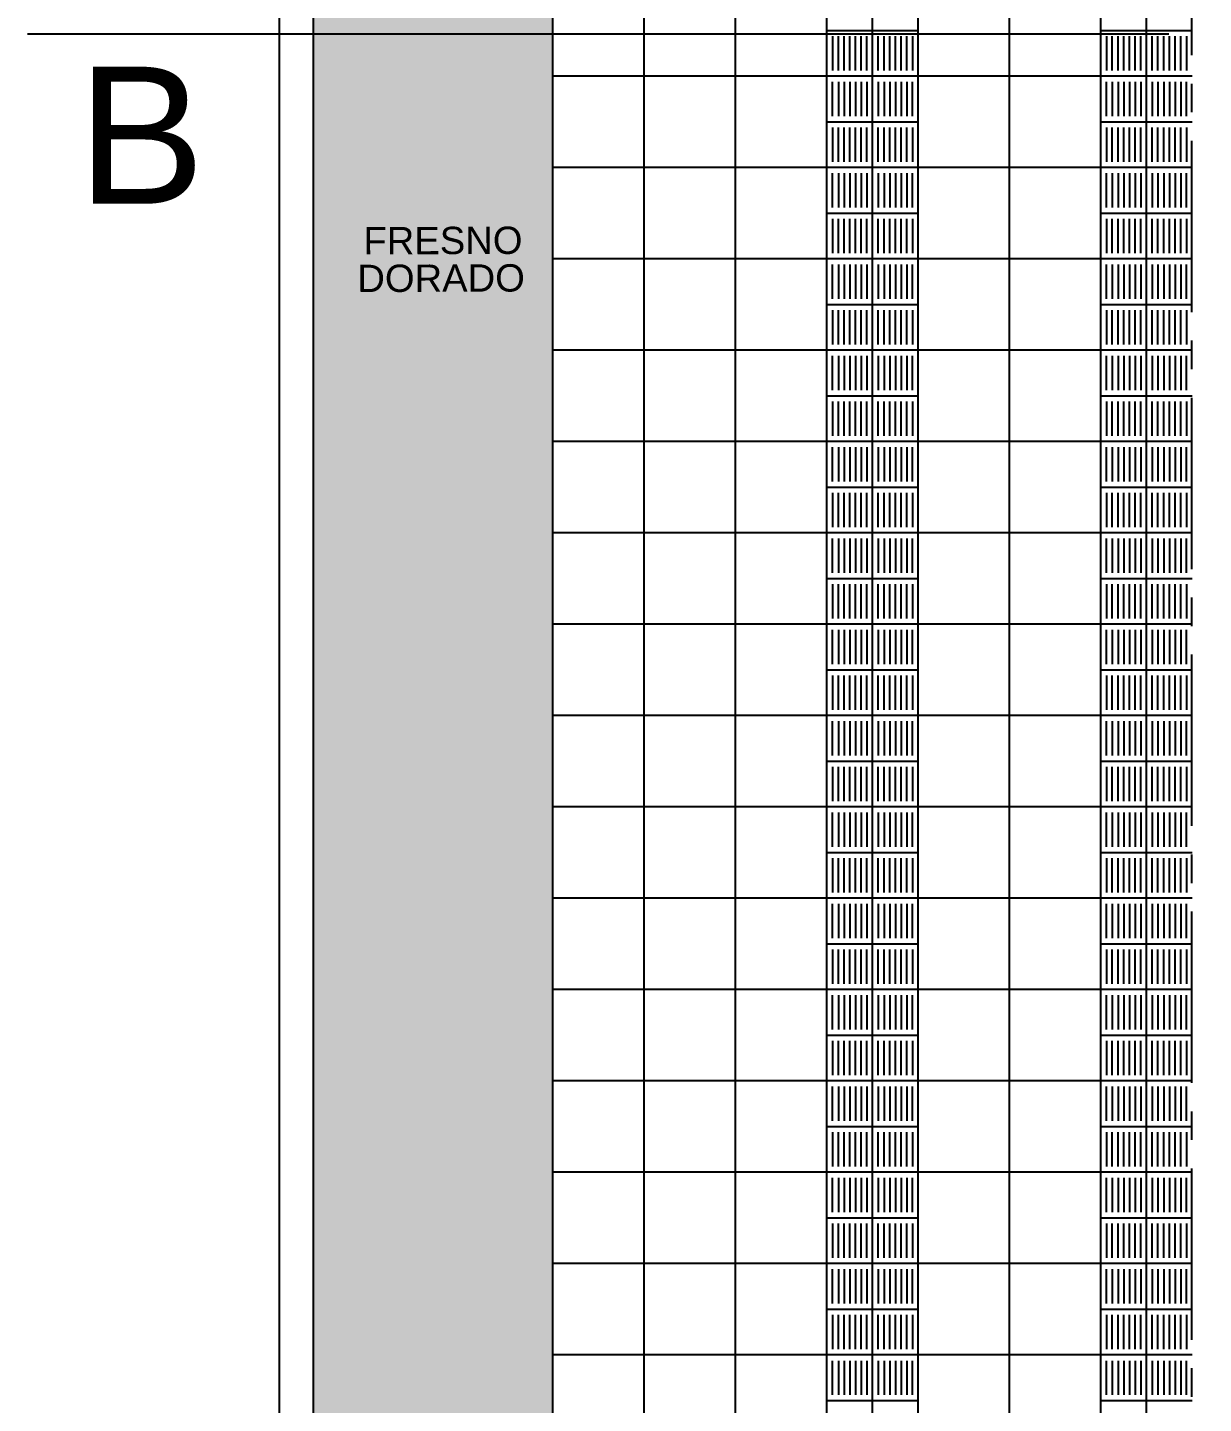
# Model space of a CAD drawing. Header units: inches. Extents: x -309 to 190, y -1585 to -1350.
# Drawn here: x -273.83 to -268.68, y -1410.54 to -1404.52 of the extents above; entities that cross this region are included whole.
import ezdxf
from ezdxf.enums import TextEntityAlignment as Align

# ---------------------------------------------------------------- set-up
doc = ezdxf.new("R2010")
doc.units = ezdxf.units.IN
doc.header["$MEASUREMENT"] = 0
doc.linetypes.add('CENTER2', pattern=[1.125, 0.75, -0.125, 0.125, -0.125])
doc.linetypes.add('HIDDEN', pattern=[0.375, 0.25, -0.125])
for name, color, linetype in [('10-TEXTO', 9, 'CONTINUOUS'), ('CIEGOS', 9, 'CONTINUOUS'), ('DET', 9, 'CONTINUOUS'), ('lm', 9, 'HIDDEN'), ('NO VIDENTES', 9, 'CONTINUOUS'), ('TEXT-MUROS', 9, 'CONTINUOUS'), ('V2', 9, 'CONTINUOUS')]:
    doc.layers.add(name, color=color, linetype=linetype)
doc.styles.add('ARIAL', font='arial.ttf', dxfattribs={"height": 0.225})
doc.styles.add('ROMANS', font='arial.ttf')

msp = doc.modelspace()

# ---------------------------------------------------------------- hatches: boundary and pattern name
at = {"layer": 'DET'}
h = msp.add_hatch(dxfattribs=at)
h.set_pattern_fill('AR-CONC', color=256, scale=0.04, style=0)
h.set_pattern_definition([(50, (136.40562, -1150.64455), (0.28690407, -0.02510085), [0.03, -0.33]), (355, (136.40562, -1150.64455), (-0.05550053, 0.30087685), [0.024, -0.264]), (100.451444, (136.42953, -1150.64665), (0.23140354, 0.275776), [0.02549608, -0.28045684]), (46.1842, (136.40562, -1150.56455), (0.42689653, -0.0662077), [0.045, -0.495]), (96.63564, (136.4412, -1150.57007), (0.37386478, 0.38964744), [0.03824414, -0.4206855]), (351.18416, (136.4056, -1150.56455), (0.37386478, 0.38964744), [0.036, -0.396]), (21, (136.44562, -1150.58455), (0.23876282, -0.16104756), [0.03, -0.33]), (326, (136.44562, -1150.58455), (0.09732613, 0.29006002), [0.024, -0.264]), (71.451445, (136.46552, -1150.59797), (0.33608895, 0.12901246), [0.02549608, -0.28045684]), (37.5, (136.40562, -1150.64455), (0.004863942, 0.133157542), [0, -0.2608, 0, -0.268, 0, -0.265]), (7.5, (136.40562, -1150.64455), (0.105227815, 0.157764685), [0, -0.1528, 0, -0.2548, 0, -0.101]), (327.5, (136.31642, -1150.64455), (0.213528974, -0.009021949), [0, -0.1, 0, -0.312, 0, -0.414]), (317.5, (136.27642, -1150.64455), (0.23327447, 0.04004199), [0, -0.13, 0, -0.2072, 0, -0.294])])
h.paths.add_polyline_path([(-272.5818, -1398.3282), (-272.5819, -1412.7282), (-271.5319, -1412.7282), (-271.5319, -1398.3282)])

# ---------------------------------------------------------------- linework, layer by layer
at = {"layer": 'CIEGOS'}
for points in [[(-270.3319, -1415.8317), (-270.3318, -1378.8654)], [(-269.9319, -1415.6658), (-269.9318, -1379.0311)], [(-269.1319, -1415.334), (-269.1318, -1379.3625)]]:
    msp.add_lwpolyline(points, dxfattribs=at)
at = {"layer": 'DET'}
msp.add_line((-271.1319, -1416.1634), (-271.1318, -1378.5341), dxfattribs=at)
for points in [[(-271.5319, -1416.3293), (-271.5318, -1378.3684)], [(-270.7319, -1415.9975), (-270.7318, -1378.6997)], [(-270.1319, -1415.7487), (-270.1318, -1378.9483)], [(-269.5319, -1415.4999), (-269.5318, -1379.1968)], [(-268.9319, -1415.2511), (-268.9318, -1379.4453)], [(-270.3319, -1404.5282), (-269.9319, -1404.5282)], [(-269.1319, -1404.5282), (-268.7319, -1404.5282)], [(-268.7318, -1404.7282), (-271.5319, -1404.7282)], [(-270.3319, -1404.9282), (-269.9319, -1404.9282)], [(-269.1319, -1404.9282), (-268.7319, -1404.9282)], [(-268.7318, -1405.1282), (-271.5319, -1405.1282)], [(-270.3319, -1405.3282), (-269.9319, -1405.3282)], [(-269.1319, -1405.3282), (-268.7319, -1405.3282)], [(-268.7318, -1405.5282), (-271.5319, -1405.5282)], [(-270.3318, -1405.7282), (-269.9318, -1405.7282)], [(-269.1319, -1405.7282), (-268.7319, -1405.7282)], [(-268.7318, -1405.9282), (-271.5319, -1405.9282)], [(-270.3319, -1406.1282), (-269.9319, -1406.1282)], [(-269.1319, -1406.1282), (-268.7319, -1406.1282)], [(-268.7318, -1406.3282), (-271.5319, -1406.3282)], [(-270.3319, -1406.5282), (-269.9319, -1406.5282)], [(-269.1319, -1406.5282), (-268.7319, -1406.5282)], [(-268.7318, -1406.7282), (-271.5319, -1406.7282)], [(-270.3319, -1406.9282), (-269.9319, -1406.9282)], [(-269.1319, -1406.9282), (-268.7319, -1406.9282)], [(-268.7318, -1407.1282), (-271.5319, -1407.1282)], [(-270.3318, -1407.3282), (-269.9318, -1407.3282)], [(-269.1319, -1407.3282), (-268.7319, -1407.3282)], [(-268.7318, -1407.5282), (-271.5319, -1407.5282)], [(-270.3318, -1407.7282), (-269.9318, -1407.7282)], [(-269.1319, -1407.7282), (-268.7319, -1407.7282)], [(-268.7318, -1407.9282), (-271.5319, -1407.9282)], [(-270.3319, -1408.1282), (-269.9319, -1408.1282)], [(-269.1319, -1408.1282), (-268.7319, -1408.1282)], [(-268.7318, -1408.3282), (-271.5319, -1408.3282)], [(-270.3318, -1408.5282), (-269.9318, -1408.5282)], [(-269.1319, -1408.5282), (-268.7319, -1408.5282)], [(-268.7318, -1408.7282), (-271.5319, -1408.7282)], [(-270.3319, -1408.9282), (-269.9319, -1408.9282)], [(-269.1319, -1408.9282), (-268.7319, -1408.9282)], [(-268.7318, -1409.1282), (-271.5319, -1409.1282)], [(-270.3319, -1409.3282), (-269.9319, -1409.3282)], [(-269.1318, -1409.3282), (-268.7318, -1409.3282)], [(-268.7318, -1409.5282), (-271.5319, -1409.5282)], [(-270.3319, -1409.7282), (-269.9319, -1409.7282)], [(-269.1319, -1409.7282), (-268.7319, -1409.7282)], [(-268.7318, -1409.9282), (-271.5319, -1409.9282)], [(-270.3318, -1410.1282), (-269.9318, -1410.1282)], [(-269.1319, -1410.1282), (-268.7319, -1410.1282)], [(-268.7318, -1410.3282), (-271.5319, -1410.3282)], [(-270.3318, -1410.5282), (-269.9318, -1410.5282)], [(-269.1319, -1410.5282), (-268.7319, -1410.5282)]]:
    msp.add_lwpolyline(points, dxfattribs=at)
at = {"layer": 'lm', "linetype": 'CENTER2'}
msp.add_lwpolyline([(-268.7332, -1417.0117), (-268.7332, -1377.1114)], dxfattribs=at)
msp.add_lwpolyline([(-268.7332, -1417.0117), (-268.7332, -1377.1114)], dxfattribs=at)
at = {"layer": 'NO VIDENTES'}
for p, q in [((-270.3069, -1404.5532), (-270.3069, -1404.7032)), ((-270.2819, -1404.7032), (-270.2819, -1404.5532)), ((-270.2569, -1404.7032), (-270.2569, -1404.5532)), ((-270.2319, -1404.7032), (-270.2319, -1404.5532)), ((-270.2069, -1404.7032), (-270.2069, -1404.5532)), ((-270.1819, -1404.7032), (-270.1819, -1404.5532)), ((-270.1569, -1404.7032), (-270.1569, -1404.5532)), ((-270.1069, -1404.7032), (-270.1069, -1404.5532)), ((-270.0819, -1404.7032), (-270.0819, -1404.5532)), ((-270.0569, -1404.7032), (-270.0569, -1404.5532)), ((-270.0319, -1404.7032), (-270.0319, -1404.5532)), ((-270.0069, -1404.7032), (-270.0069, -1404.5532)), ((-269.9819, -1404.7032), (-269.9819, -1404.5532)), ((-269.9569, -1404.5532), (-269.9569, -1404.7032)), ((-269.1069, -1404.5532), (-269.1069, -1404.7032)), ((-269.0819, -1404.7032), (-269.0819, -1404.5532)), ((-269.0569, -1404.7032), (-269.0569, -1404.5532)), ((-269.0319, -1404.7032), (-269.0319, -1404.5532)), ((-269.0069, -1404.7032), (-269.0069, -1404.5532)), ((-268.9819, -1404.7032), (-268.9819, -1404.5532)), ((-268.9569, -1404.7032), (-268.9569, -1404.5532)), ((-268.9069, -1404.7032), (-268.9069, -1404.5532)), ((-268.8819, -1404.7032), (-268.8819, -1404.5532)), ((-268.8569, -1404.7032), (-268.8569, -1404.5532)), ((-268.8319, -1404.7032), (-268.8319, -1404.5532)), ((-268.8069, -1404.7032), (-268.8069, -1404.5532)), ((-268.7819, -1404.7032), (-268.7819, -1404.5532)), ((-268.7569, -1404.5532), (-268.7569, -1404.7032)), ((-270.3069, -1404.9032), (-270.3069, -1404.7532)), ((-270.2819, -1404.7532), (-270.2819, -1404.9032)), ((-270.2569, -1404.7532), (-270.2569, -1404.9032)), ((-270.2319, -1404.7532), (-270.2319, -1404.9032)), ((-270.2069, -1404.7532), (-270.2069, -1404.9032)), ((-270.1819, -1404.7532), (-270.1819, -1404.9032)), ((-270.1569, -1404.7532), (-270.1569, -1404.9032)), ((-270.1069, -1404.7532), (-270.1069, -1404.9032)), ((-270.0819, -1404.7532), (-270.0819, -1404.9032)), ((-270.0569, -1404.7532), (-270.0569, -1404.9032)), ((-270.0319, -1404.7532), (-270.0319, -1404.9032)), ((-270.0069, -1404.7532), (-270.0069, -1404.9032)), ((-269.9819, -1404.7532), (-269.9819, -1404.9032)), ((-269.9569, -1404.9032), (-269.9569, -1404.7532)), ((-269.1069, -1404.9032), (-269.1069, -1404.7532)), ((-269.0819, -1404.7532), (-269.0819, -1404.9032)), ((-269.0569, -1404.7532), (-269.0569, -1404.9032)), ((-269.0319, -1404.7532), (-269.0319, -1404.9032)), ((-269.0069, -1404.7532), (-269.0069, -1404.9032)), ((-268.9819, -1404.7532), (-268.9819, -1404.9032)), ((-268.9569, -1404.7532), (-268.9569, -1404.9032)), ((-268.9069, -1404.7532), (-268.9069, -1404.9032)), ((-268.8819, -1404.7532), (-268.8819, -1404.9032)), ((-268.8569, -1404.7532), (-268.8569, -1404.9032)), ((-268.8319, -1404.7532), (-268.8319, -1404.9032)), ((-268.8069, -1404.7532), (-268.8069, -1404.9032)), ((-268.7819, -1404.7532), (-268.7819, -1404.9032)), ((-268.7569, -1404.9032), (-268.7569, -1404.7532)), ((-270.3069, -1404.9532), (-270.3069, -1405.1032)), ((-270.2819, -1405.1032), (-270.2819, -1404.9532)), ((-270.2569, -1405.1032), (-270.2569, -1404.9532)), ((-270.2319, -1405.1032), (-270.2319, -1404.9532)), ((-270.2069, -1405.1032), (-270.2069, -1404.9532)), ((-270.1819, -1405.1032), (-270.1819, -1404.9532)), ((-270.1569, -1405.1032), (-270.1569, -1404.9532)), ((-270.1069, -1405.1032), (-270.1069, -1404.9532)), ((-270.0819, -1405.1032), (-270.0819, -1404.9532)), ((-270.0569, -1405.1032), (-270.0569, -1404.9532)), ((-270.0319, -1405.1032), (-270.0319, -1404.9532)), ((-270.0069, -1405.1032), (-270.0069, -1404.9532)), ((-269.9819, -1405.1032), (-269.9819, -1404.9532)), ((-269.9569, -1404.9532), (-269.9569, -1405.1032)), ((-269.1069, -1404.9532), (-269.1069, -1405.1032)), ((-269.0819, -1405.1032), (-269.0819, -1404.9532)), ((-269.0569, -1405.1032), (-269.0569, -1404.9532)), ((-269.0319, -1405.1032), (-269.0319, -1404.9532)), ((-269.0069, -1405.1032), (-269.0069, -1404.9532)), ((-268.9819, -1405.1032), (-268.9819, -1404.9532)), ((-268.9569, -1405.1032), (-268.9569, -1404.9532)), ((-268.9069, -1405.1032), (-268.9069, -1404.9532)), ((-268.8819, -1405.1032), (-268.8819, -1404.9532)), ((-268.8569, -1405.1032), (-268.8569, -1404.9532)), ((-268.8319, -1405.1032), (-268.8319, -1404.9532)), ((-268.8069, -1405.1032), (-268.8069, -1404.9532)), ((-268.7819, -1405.1032), (-268.7819, -1404.9532)), ((-268.7569, -1404.9532), (-268.7569, -1405.1032)), ((-270.3069, -1405.3032), (-270.3069, -1405.1532)), ((-270.2819, -1405.1532), (-270.2819, -1405.3032)), ((-270.2569, -1405.1532), (-270.2569, -1405.3032)), ((-270.2319, -1405.1532), (-270.2319, -1405.3032)), ((-270.2069, -1405.1532), (-270.2069, -1405.3032)), ((-270.1819, -1405.1532), (-270.1819, -1405.3032)), ((-270.1569, -1405.1532), (-270.1569, -1405.3032)), ((-270.1069, -1405.1532), (-270.1069, -1405.3032)), ((-270.0819, -1405.1532), (-270.0819, -1405.3032)), ((-270.0569, -1405.1532), (-270.0569, -1405.3032)), ((-270.0319, -1405.1532), (-270.0319, -1405.3032)), ((-270.0069, -1405.1532), (-270.0069, -1405.3032)), ((-269.9819, -1405.1532), (-269.9819, -1405.3032)), ((-269.9569, -1405.3032), (-269.9569, -1405.1532)), ((-269.1069, -1405.3032), (-269.1069, -1405.1532)), ((-269.0819, -1405.1532), (-269.0819, -1405.3032)), ((-269.0569, -1405.1532), (-269.0569, -1405.3032)), ((-269.0319, -1405.1532), (-269.0319, -1405.3032)), ((-269.0069, -1405.1532), (-269.0069, -1405.3032)), ((-268.9819, -1405.1532), (-268.9819, -1405.3032)), ((-268.9569, -1405.1532), (-268.9569, -1405.3032)), ((-268.9069, -1405.1532), (-268.9069, -1405.3032)), ((-268.8819, -1405.1532), (-268.8819, -1405.3032)), ((-268.8569, -1405.1532), (-268.8569, -1405.3032)), ((-268.8319, -1405.1532), (-268.8319, -1405.3032)), ((-268.8069, -1405.1532), (-268.8069, -1405.3032)), ((-268.7819, -1405.1532), (-268.7819, -1405.3032)), ((-268.7569, -1405.3032), (-268.7569, -1405.1532)), ((-270.3069, -1405.3532), (-270.3069, -1405.5032)), ((-270.2819, -1405.5032), (-270.2819, -1405.3532)), ((-270.2569, -1405.5032), (-270.2569, -1405.3532)), ((-270.2319, -1405.5032), (-270.2319, -1405.3532)), ((-270.2069, -1405.5032), (-270.2069, -1405.3532)), ((-270.1819, -1405.5032), (-270.1819, -1405.3532)), ((-270.1569, -1405.5032), (-270.1569, -1405.3532)), ((-270.1069, -1405.5032), (-270.1069, -1405.3532)), ((-270.0819, -1405.5032), (-270.0819, -1405.3532)), ((-270.0569, -1405.5032), (-270.0569, -1405.3532)), ((-270.0319, -1405.5032), (-270.0319, -1405.3532)), ((-270.0069, -1405.5032), (-270.0069, -1405.3532)), ((-269.9819, -1405.5032), (-269.9819, -1405.3532)), ((-269.9569, -1405.3532), (-269.9569, -1405.5032)), ((-269.1069, -1405.3532), (-269.1069, -1405.5032)), ((-269.0819, -1405.5032), (-269.0819, -1405.3532)), ((-269.0569, -1405.5032), (-269.0569, -1405.3532)), ((-269.0319, -1405.5032), (-269.0319, -1405.3532)), ((-269.0069, -1405.5032), (-269.0069, -1405.3532)), ((-268.9819, -1405.5032), (-268.9819, -1405.3532)), ((-268.9569, -1405.5032), (-268.9569, -1405.3532)), ((-268.9069, -1405.5032), (-268.9069, -1405.3532)), ((-268.8819, -1405.5032), (-268.8819, -1405.3532)), ((-268.8569, -1405.5032), (-268.8569, -1405.3532)), ((-268.8319, -1405.5032), (-268.8319, -1405.3532)), ((-268.8069, -1405.5032), (-268.8069, -1405.3532)), ((-268.7819, -1405.5032), (-268.7819, -1405.3532)), ((-268.7569, -1405.3532), (-268.7569, -1405.5032)), ((-270.3069, -1405.7032), (-270.3069, -1405.5532)), ((-270.2819, -1405.5532), (-270.2819, -1405.7032)), ((-270.2569, -1405.5532), (-270.2569, -1405.7032)), ((-270.2319, -1405.5532), (-270.2319, -1405.7032)), ((-270.2069, -1405.5532), (-270.2069, -1405.7032)), ((-270.1819, -1405.5532), (-270.1819, -1405.7032)), ((-270.1569, -1405.5532), (-270.1569, -1405.7032)), ((-270.1069, -1405.5532), (-270.1069, -1405.7032)), ((-270.0819, -1405.5532), (-270.0819, -1405.7032)), ((-270.0569, -1405.5532), (-270.0569, -1405.7032)), ((-270.0319, -1405.5532), (-270.0319, -1405.7032)), ((-270.0069, -1405.5532), (-270.0069, -1405.7032)), ((-269.9819, -1405.5532), (-269.9819, -1405.7032)), ((-269.9569, -1405.7032), (-269.9569, -1405.5532)), ((-269.1069, -1405.7032), (-269.1069, -1405.5532)), ((-269.0819, -1405.5532), (-269.0819, -1405.7032)), ((-269.0569, -1405.5532), (-269.0569, -1405.7032)), ((-269.0319, -1405.5532), (-269.0319, -1405.7032)), ((-269.0069, -1405.5532), (-269.0069, -1405.7032)), ((-268.9819, -1405.5532), (-268.9819, -1405.7032)), ((-268.9569, -1405.5532), (-268.9569, -1405.7032)), ((-268.9069, -1405.5532), (-268.9069, -1405.7032)), ((-268.8819, -1405.5532), (-268.8819, -1405.7032)), ((-268.8569, -1405.5532), (-268.8569, -1405.7032)), ((-268.8319, -1405.5532), (-268.8319, -1405.7032)), ((-268.8069, -1405.5532), (-268.8069, -1405.7032)), ((-268.7819, -1405.5532), (-268.7819, -1405.7032)), ((-268.7569, -1405.7032), (-268.7569, -1405.5532)), ((-270.3069, -1405.7532), (-270.3069, -1405.9032)), ((-270.2819, -1405.9032), (-270.2819, -1405.7532)), ((-270.2569, -1405.9032), (-270.2569, -1405.7532)), ((-270.2319, -1405.9032), (-270.2319, -1405.7532)), ((-270.2069, -1405.9032), (-270.2069, -1405.7532)), ((-270.1819, -1405.9032), (-270.1819, -1405.7532)), ((-270.1569, -1405.9032), (-270.1569, -1405.7532)), ((-270.1069, -1405.9032), (-270.1069, -1405.7532)), ((-270.0819, -1405.9032), (-270.0819, -1405.7532)), ((-270.0569, -1405.9032), (-270.0569, -1405.7532)), ((-270.0319, -1405.9032), (-270.0319, -1405.7532)), ((-270.0069, -1405.9032), (-270.0069, -1405.7532)), ((-269.9819, -1405.9032), (-269.9819, -1405.7532)), ((-269.9569, -1405.7532), (-269.9569, -1405.9032)), ((-269.1069, -1405.7532), (-269.1069, -1405.9032)), ((-269.0819, -1405.9032), (-269.0819, -1405.7532)), ((-269.0569, -1405.9032), (-269.0569, -1405.7532)), ((-269.0319, -1405.9032), (-269.0319, -1405.7532)), ((-269.0069, -1405.9032), (-269.0069, -1405.7532)), ((-268.9819, -1405.9032), (-268.9819, -1405.7532)), ((-268.9569, -1405.9032), (-268.9569, -1405.7532)), ((-268.9069, -1405.9032), (-268.9069, -1405.7532)), ((-268.8819, -1405.9032), (-268.8819, -1405.7532)), ((-268.8569, -1405.9032), (-268.8569, -1405.7532)), ((-268.8319, -1405.9032), (-268.8319, -1405.7532)), ((-268.8069, -1405.9032), (-268.8069, -1405.7532)), ((-268.7819, -1405.9032), (-268.7819, -1405.7532)), ((-268.7569, -1405.7532), (-268.7569, -1405.9032)), ((-270.3069, -1406.1032), (-270.3069, -1405.9532)), ((-270.2819, -1405.9532), (-270.2819, -1406.1032)), ((-270.2569, -1405.9532), (-270.2569, -1406.1032)), ((-270.2319, -1405.9532), (-270.2319, -1406.1032)), ((-270.2069, -1405.9532), (-270.2069, -1406.1032)), ((-270.1819, -1405.9532), (-270.1819, -1406.1032)), ((-270.1569, -1405.9532), (-270.1569, -1406.1032)), ((-270.1069, -1405.9532), (-270.1069, -1406.1032)), ((-270.0819, -1405.9532), (-270.0819, -1406.1032)), ((-270.0569, -1405.9532), (-270.0569, -1406.1032)), ((-270.0319, -1405.9532), (-270.0319, -1406.1032)), ((-270.0069, -1405.9532), (-270.0069, -1406.1032)), ((-269.9819, -1405.9532), (-269.9819, -1406.1032)), ((-269.9569, -1406.1032), (-269.9569, -1405.9532)), ((-269.1069, -1406.1032), (-269.1069, -1405.9532)), ((-269.0819, -1405.9532), (-269.0819, -1406.1032)), ((-269.0569, -1405.9532), (-269.0569, -1406.1032)), ((-269.0319, -1405.9532), (-269.0319, -1406.1032)), ((-269.0069, -1405.9532), (-269.0069, -1406.1032)), ((-268.9819, -1405.9532), (-268.9819, -1406.1032)), ((-268.9569, -1405.9532), (-268.9569, -1406.1032)), ((-268.9069, -1405.9532), (-268.9069, -1406.1032)), ((-268.8819, -1405.9532), (-268.8819, -1406.1032)), ((-268.8569, -1405.9532), (-268.8569, -1406.1032)), ((-268.8319, -1405.9532), (-268.8319, -1406.1032)), ((-268.8069, -1405.9532), (-268.8069, -1406.1032)), ((-268.7819, -1405.9532), (-268.7819, -1406.1032)), ((-268.7569, -1406.1032), (-268.7569, -1405.9532)), ((-270.3069, -1406.1532), (-270.3069, -1406.3032)), ((-270.2819, -1406.3032), (-270.2819, -1406.1532)), ((-270.2569, -1406.3032), (-270.2569, -1406.1532)), ((-270.2319, -1406.3032), (-270.2319, -1406.1532)), ((-270.2069, -1406.3032), (-270.2069, -1406.1532)), ((-270.1819, -1406.3032), (-270.1819, -1406.1532)), ((-270.1569, -1406.3032), (-270.1569, -1406.1532)), ((-270.1069, -1406.3032), (-270.1069, -1406.1532)), ((-270.0819, -1406.3032), (-270.0819, -1406.1532)), ((-270.0569, -1406.3032), (-270.0569, -1406.1532)), ((-270.0319, -1406.3032), (-270.0319, -1406.1532)), ((-270.0069, -1406.3032), (-270.0069, -1406.1532)), ((-269.9819, -1406.3032), (-269.9819, -1406.1532)), ((-269.9569, -1406.1532), (-269.9569, -1406.3032)), ((-269.1069, -1406.1532), (-269.1069, -1406.3032)), ((-269.0819, -1406.3032), (-269.0819, -1406.1532)), ((-269.0569, -1406.3032), (-269.0569, -1406.1532)), ((-269.0319, -1406.3032), (-269.0319, -1406.1532)), ((-269.0069, -1406.3032), (-269.0069, -1406.1532)), ((-268.9819, -1406.3032), (-268.9819, -1406.1532)), ((-268.9569, -1406.3032), (-268.9569, -1406.1532)), ((-268.9069, -1406.3032), (-268.9069, -1406.1532)), ((-268.8819, -1406.3032), (-268.8819, -1406.1532)), ((-268.8569, -1406.3032), (-268.8569, -1406.1532)), ((-268.8319, -1406.3032), (-268.8319, -1406.1532)), ((-268.8069, -1406.3032), (-268.8069, -1406.1532)), ((-268.7819, -1406.3032), (-268.7819, -1406.1532)), ((-268.7569, -1406.1532), (-268.7569, -1406.3032)), ((-270.3069, -1406.5032), (-270.3069, -1406.3532)), ((-270.2819, -1406.3532), (-270.2819, -1406.5032)), ((-270.2569, -1406.3532), (-270.2569, -1406.5032)), ((-270.2319, -1406.3532), (-270.2319, -1406.5032)), ((-270.2069, -1406.3532), (-270.2069, -1406.5032)), ((-270.1819, -1406.3532), (-270.1819, -1406.5032)), ((-270.1569, -1406.3532), (-270.1569, -1406.5032)), ((-270.1069, -1406.3532), (-270.1069, -1406.5032)), ((-270.0819, -1406.3532), (-270.0819, -1406.5032)), ((-270.0569, -1406.3532), (-270.0569, -1406.5032)), ((-270.0319, -1406.3532), (-270.0319, -1406.5032)), ((-270.0069, -1406.3532), (-270.0069, -1406.5032)), ((-269.9819, -1406.3532), (-269.9819, -1406.5032)), ((-269.9569, -1406.5032), (-269.9569, -1406.3532)), ((-269.1069, -1406.5032), (-269.1069, -1406.3532)), ((-269.0819, -1406.3532), (-269.0819, -1406.5032)), ((-269.0569, -1406.3532), (-269.0569, -1406.5032)), ((-269.0319, -1406.3532), (-269.0319, -1406.5032)), ((-269.0069, -1406.3532), (-269.0069, -1406.5032)), ((-268.9819, -1406.3532), (-268.9819, -1406.5032)), ((-268.9569, -1406.3532), (-268.9569, -1406.5032)), ((-268.9069, -1406.3532), (-268.9069, -1406.5032)), ((-268.8819, -1406.3532), (-268.8819, -1406.5032)), ((-268.8569, -1406.3532), (-268.8569, -1406.5032)), ((-268.8319, -1406.3532), (-268.8319, -1406.5032)), ((-268.8069, -1406.3532), (-268.8069, -1406.5032)), ((-268.7819, -1406.3532), (-268.7819, -1406.5032)), ((-268.7569, -1406.5032), (-268.7569, -1406.3532)), ((-270.3069, -1406.5532), (-270.3069, -1406.7032)), ((-270.2819, -1406.7032), (-270.2819, -1406.5532)), ((-270.2569, -1406.7032), (-270.2569, -1406.5532)), ((-270.2319, -1406.7032), (-270.2319, -1406.5532)), ((-270.2069, -1406.7032), (-270.2069, -1406.5532)), ((-270.1819, -1406.7032), (-270.1819, -1406.5532)), ((-270.1569, -1406.7032), (-270.1569, -1406.5532)), ((-270.1069, -1406.7032), (-270.1069, -1406.5532)), ((-270.0819, -1406.7032), (-270.0819, -1406.5532)), ((-270.0569, -1406.7032), (-270.0569, -1406.5532)), ((-270.0319, -1406.7032), (-270.0319, -1406.5532)), ((-270.0069, -1406.7032), (-270.0069, -1406.5532)), ((-269.9819, -1406.7032), (-269.9819, -1406.5532)), ((-269.9569, -1406.5532), (-269.9569, -1406.7032)), ((-269.1069, -1406.5532), (-269.1069, -1406.7032)), ((-269.0819, -1406.7032), (-269.0819, -1406.5532)), ((-269.0569, -1406.7032), (-269.0569, -1406.5532)), ((-269.0319, -1406.7032), (-269.0319, -1406.5532)), ((-269.0069, -1406.7032), (-269.0069, -1406.5532)), ((-268.9819, -1406.7032), (-268.9819, -1406.5532)), ((-268.9569, -1406.7032), (-268.9569, -1406.5532)), ((-268.9069, -1406.7032), (-268.9069, -1406.5532)), ((-268.8819, -1406.7032), (-268.8819, -1406.5532)), ((-268.8569, -1406.7032), (-268.8569, -1406.5532)), ((-268.8319, -1406.7032), (-268.8319, -1406.5532)), ((-268.8069, -1406.7032), (-268.8069, -1406.5532)), ((-268.7819, -1406.7032), (-268.7819, -1406.5532)), ((-268.7569, -1406.5532), (-268.7569, -1406.7032)), ((-270.3069, -1406.9032), (-270.3069, -1406.7532)), ((-270.2819, -1406.7532), (-270.2819, -1406.9032)), ((-270.2569, -1406.7532), (-270.2569, -1406.9032)), ((-270.2319, -1406.7532), (-270.2319, -1406.9032)), ((-270.2069, -1406.7532), (-270.2069, -1406.9032)), ((-270.1819, -1406.7532), (-270.1819, -1406.9032)), ((-270.1569, -1406.7532), (-270.1569, -1406.9032)), ((-270.1069, -1406.7532), (-270.1069, -1406.9032)), ((-270.0819, -1406.7532), (-270.0819, -1406.9032)), ((-270.0569, -1406.7532), (-270.0569, -1406.9032)), ((-270.0319, -1406.7532), (-270.0319, -1406.9032)), ((-270.0069, -1406.7532), (-270.0069, -1406.9032)), ((-269.9819, -1406.7532), (-269.9819, -1406.9032)), ((-269.9569, -1406.9032), (-269.9569, -1406.7532)), ((-269.1069, -1406.9032), (-269.1069, -1406.7532)), ((-269.0819, -1406.7532), (-269.0819, -1406.9032)), ((-269.0569, -1406.7532), (-269.0569, -1406.9032)), ((-269.0319, -1406.7532), (-269.0319, -1406.9032)), ((-269.0069, -1406.7532), (-269.0069, -1406.9032)), ((-268.9819, -1406.7532), (-268.9819, -1406.9032)), ((-268.9569, -1406.7532), (-268.9569, -1406.9032)), ((-268.9069, -1406.7532), (-268.9069, -1406.9032)), ((-268.8819, -1406.7532), (-268.8819, -1406.9032)), ((-268.8569, -1406.7532), (-268.8569, -1406.9032)), ((-268.8319, -1406.7532), (-268.8319, -1406.9032)), ((-268.8069, -1406.7532), (-268.8069, -1406.9032)), ((-268.7819, -1406.7532), (-268.7819, -1406.9032)), ((-268.7569, -1406.9032), (-268.7569, -1406.7532)), ((-270.3069, -1406.9532), (-270.3069, -1407.1032)), ((-270.2819, -1407.1032), (-270.2819, -1406.9532)), ((-270.2569, -1407.1032), (-270.2569, -1406.9532)), ((-270.2319, -1407.1032), (-270.2319, -1406.9532)), ((-270.2069, -1407.1032), (-270.2069, -1406.9532)), ((-270.1819, -1407.1032), (-270.1819, -1406.9532)), ((-270.1569, -1407.1032), (-270.1569, -1406.9532)), ((-270.1069, -1407.1032), (-270.1069, -1406.9532)), ((-270.0819, -1407.1032), (-270.0819, -1406.9532)), ((-270.0569, -1407.1032), (-270.0569, -1406.9532)), ((-270.0319, -1407.1032), (-270.0319, -1406.9532)), ((-270.0069, -1407.1032), (-270.0069, -1406.9532)), ((-269.9819, -1407.1032), (-269.9819, -1406.9532)), ((-269.9569, -1406.9532), (-269.9569, -1407.1032)), ((-269.1069, -1406.9532), (-269.1069, -1407.1032)), ((-269.0819, -1407.1032), (-269.0819, -1406.9532)), ((-269.0569, -1407.1032), (-269.0569, -1406.9532)), ((-269.0319, -1407.1032), (-269.0319, -1406.9532)), ((-269.0069, -1407.1032), (-269.0069, -1406.9532)), ((-268.9819, -1407.1032), (-268.9819, -1406.9532)), ((-268.9569, -1407.1032), (-268.9569, -1406.9532)), ((-268.9069, -1407.1032), (-268.9069, -1406.9532)), ((-268.8819, -1407.1032), (-268.8819, -1406.9532)), ((-268.8569, -1407.1032), (-268.8569, -1406.9532)), ((-268.8319, -1407.1032), (-268.8319, -1406.9532)), ((-268.8069, -1407.1032), (-268.8069, -1406.9532)), ((-268.7819, -1407.1032), (-268.7819, -1406.9532)), ((-268.7569, -1406.9532), (-268.7569, -1407.1032)), ((-270.3069, -1407.3032), (-270.3069, -1407.1532)), ((-270.2819, -1407.1532), (-270.2819, -1407.3032)), ((-270.2569, -1407.1532), (-270.2569, -1407.3032)), ((-270.2319, -1407.1532), (-270.2319, -1407.3032)), ((-270.2069, -1407.1532), (-270.2069, -1407.3032)), ((-270.1819, -1407.1532), (-270.1819, -1407.3032)), ((-270.1569, -1407.1532), (-270.1569, -1407.3032)), ((-270.1069, -1407.1532), (-270.1069, -1407.3032)), ((-270.0819, -1407.1532), (-270.0819, -1407.3032)), ((-270.0569, -1407.1532), (-270.0569, -1407.3032)), ((-270.0319, -1407.1532), (-270.0319, -1407.3032)), ((-270.0069, -1407.1532), (-270.0069, -1407.3032)), ((-269.9819, -1407.1532), (-269.9819, -1407.3032)), ((-269.9569, -1407.3032), (-269.9569, -1407.1532)), ((-269.1069, -1407.3032), (-269.1069, -1407.1532)), ((-269.0819, -1407.1532), (-269.0819, -1407.3032)), ((-269.0569, -1407.1532), (-269.0569, -1407.3032)), ((-269.0319, -1407.1532), (-269.0319, -1407.3032)), ((-269.0069, -1407.1532), (-269.0069, -1407.3032)), ((-268.9819, -1407.1532), (-268.9819, -1407.3032)), ((-268.9569, -1407.1532), (-268.9569, -1407.3032)), ((-268.9069, -1407.1532), (-268.9069, -1407.3032)), ((-268.8819, -1407.1532), (-268.8819, -1407.3032)), ((-268.8569, -1407.1532), (-268.8569, -1407.3032)), ((-268.8319, -1407.1532), (-268.8319, -1407.3032)), ((-268.8069, -1407.1532), (-268.8069, -1407.3032)), ((-268.7819, -1407.1532), (-268.7819, -1407.3032)), ((-268.7569, -1407.3032), (-268.7569, -1407.1532)), ((-270.3069, -1407.3532), (-270.3069, -1407.5032)), ((-270.2819, -1407.5032), (-270.2819, -1407.3532)), ((-270.2569, -1407.5032), (-270.2569, -1407.3532)), ((-270.2319, -1407.5032), (-270.2319, -1407.3532)), ((-270.2069, -1407.5032), (-270.2069, -1407.3532)), ((-270.1819, -1407.5032), (-270.1819, -1407.3532)), ((-270.1569, -1407.5032), (-270.1569, -1407.3532)), ((-270.1069, -1407.5032), (-270.1069, -1407.3532)), ((-270.0819, -1407.5032), (-270.0819, -1407.3532)), ((-270.0569, -1407.5032), (-270.0569, -1407.3532)), ((-270.0319, -1407.5032), (-270.0319, -1407.3532)), ((-270.0069, -1407.5032), (-270.0069, -1407.3532)), ((-269.9819, -1407.5032), (-269.9819, -1407.3532)), ((-269.9569, -1407.3532), (-269.9569, -1407.5032)), ((-269.1069, -1407.3532), (-269.1069, -1407.5032)), ((-269.0819, -1407.5032), (-269.0819, -1407.3532)), ((-269.0569, -1407.5032), (-269.0569, -1407.3532)), ((-269.0319, -1407.5032), (-269.0319, -1407.3532)), ((-269.0069, -1407.5032), (-269.0069, -1407.3532)), ((-268.9819, -1407.5032), (-268.9819, -1407.3532)), ((-268.9569, -1407.5032), (-268.9569, -1407.3532)), ((-268.9069, -1407.5032), (-268.9069, -1407.3532)), ((-268.8819, -1407.5032), (-268.8819, -1407.3532)), ((-268.8569, -1407.5032), (-268.8569, -1407.3532)), ((-268.8319, -1407.5032), (-268.8319, -1407.3532)), ((-268.8069, -1407.5032), (-268.8069, -1407.3532)), ((-268.7819, -1407.5032), (-268.7819, -1407.3532)), ((-268.7569, -1407.3532), (-268.7569, -1407.5032)), ((-270.3069, -1407.7032), (-270.3069, -1407.5532)), ((-270.2819, -1407.5532), (-270.2819, -1407.7032)), ((-270.2569, -1407.5532), (-270.2569, -1407.7032)), ((-270.2319, -1407.5532), (-270.2319, -1407.7032)), ((-270.2069, -1407.5532), (-270.2069, -1407.7032)), ((-270.1819, -1407.5532), (-270.1819, -1407.7032)), ((-270.1569, -1407.5532), (-270.1569, -1407.7032)), ((-270.1069, -1407.5532), (-270.1069, -1407.7032)), ((-270.0819, -1407.5532), (-270.0819, -1407.7032)), ((-270.0569, -1407.5532), (-270.0569, -1407.7032)), ((-270.0319, -1407.5532), (-270.0319, -1407.7032)), ((-270.0069, -1407.5532), (-270.0069, -1407.7032)), ((-269.9819, -1407.5532), (-269.9819, -1407.7032)), ((-269.9569, -1407.7032), (-269.9569, -1407.5532)), ((-269.1069, -1407.7032), (-269.1069, -1407.5532)), ((-269.0819, -1407.5532), (-269.0819, -1407.7032)), ((-269.0569, -1407.5532), (-269.0569, -1407.7032)), ((-269.0319, -1407.5532), (-269.0319, -1407.7032)), ((-269.0069, -1407.5532), (-269.0069, -1407.7032)), ((-268.9819, -1407.5532), (-268.9819, -1407.7032)), ((-268.9569, -1407.5532), (-268.9569, -1407.7032)), ((-268.9069, -1407.5532), (-268.9069, -1407.7032)), ((-268.8819, -1407.5532), (-268.8819, -1407.7032)), ((-268.8569, -1407.5532), (-268.8569, -1407.7032)), ((-268.8319, -1407.5532), (-268.8319, -1407.7032)), ((-268.8069, -1407.5532), (-268.8069, -1407.7032)), ((-268.7819, -1407.5532), (-268.7819, -1407.7032)), ((-268.7569, -1407.7032), (-268.7569, -1407.5532)), ((-270.3069, -1407.7532), (-270.3069, -1407.9032)), ((-270.2819, -1407.9032), (-270.2819, -1407.7532)), ((-270.2569, -1407.9032), (-270.2569, -1407.7532)), ((-270.2319, -1407.9032), (-270.2319, -1407.7532)), ((-270.2069, -1407.9032), (-270.2069, -1407.7532)), ((-270.1819, -1407.9032), (-270.1819, -1407.7532)), ((-270.1569, -1407.9032), (-270.1569, -1407.7532)), ((-270.1069, -1407.9032), (-270.1069, -1407.7532)), ((-270.0819, -1407.9032), (-270.0819, -1407.7532)), ((-270.0569, -1407.9032), (-270.0569, -1407.7532)), ((-270.0319, -1407.9032), (-270.0319, -1407.7532)), ((-270.0069, -1407.9032), (-270.0069, -1407.7532)), ((-269.9819, -1407.9032), (-269.9819, -1407.7532)), ((-269.9569, -1407.7532), (-269.9569, -1407.9032)), ((-269.1069, -1407.7532), (-269.1069, -1407.9032)), ((-269.0819, -1407.9032), (-269.0819, -1407.7532)), ((-269.0569, -1407.9032), (-269.0569, -1407.7532)), ((-269.0319, -1407.9032), (-269.0319, -1407.7532)), ((-269.0069, -1407.9032), (-269.0069, -1407.7532)), ((-268.9819, -1407.9032), (-268.9819, -1407.7532)), ((-268.9569, -1407.9032), (-268.9569, -1407.7532)), ((-268.9069, -1407.9032), (-268.9069, -1407.7532)), ((-268.8819, -1407.9032), (-268.8819, -1407.7532)), ((-268.8569, -1407.9032), (-268.8569, -1407.7532)), ((-268.8319, -1407.9032), (-268.8319, -1407.7532)), ((-268.8069, -1407.9032), (-268.8069, -1407.7532)), ((-268.7819, -1407.9032), (-268.7819, -1407.7532)), ((-268.7569, -1407.7532), (-268.7569, -1407.9032)), ((-270.3069, -1408.1032), (-270.3069, -1407.9532)), ((-270.2819, -1407.9532), (-270.2819, -1408.1032)), ((-270.2569, -1407.9532), (-270.2569, -1408.1032)), ((-270.2319, -1407.9532), (-270.2319, -1408.1032)), ((-270.2069, -1407.9532), (-270.2069, -1408.1032)), ((-270.1819, -1407.9532), (-270.1819, -1408.1032)), ((-270.1569, -1407.9532), (-270.1569, -1408.1032)), ((-270.1069, -1407.9532), (-270.1069, -1408.1032)), ((-270.0819, -1407.9532), (-270.0819, -1408.1032)), ((-270.0569, -1407.9532), (-270.0569, -1408.1032)), ((-270.0319, -1407.9532), (-270.0319, -1408.1032)), ((-270.0069, -1407.9532), (-270.0069, -1408.1032)), ((-269.9819, -1407.9532), (-269.9819, -1408.1032)), ((-269.9569, -1408.1032), (-269.9569, -1407.9532)), ((-269.1069, -1408.1032), (-269.1069, -1407.9532)), ((-269.0819, -1407.9532), (-269.0819, -1408.1032)), ((-269.0569, -1407.9532), (-269.0569, -1408.1032)), ((-269.0319, -1407.9532), (-269.0319, -1408.1032)), ((-269.0069, -1407.9532), (-269.0069, -1408.1032)), ((-268.9819, -1407.9532), (-268.9819, -1408.1032)), ((-268.9569, -1407.9532), (-268.9569, -1408.1032)), ((-268.9069, -1407.9532), (-268.9069, -1408.1032)), ((-268.8819, -1407.9532), (-268.8819, -1408.1032)), ((-268.8569, -1407.9532), (-268.8569, -1408.1032)), ((-268.8319, -1407.9532), (-268.8319, -1408.1032)), ((-268.8069, -1407.9532), (-268.8069, -1408.1032)), ((-268.7819, -1407.9532), (-268.7819, -1408.1032)), ((-268.7569, -1408.1032), (-268.7569, -1407.9532)), ((-270.3069, -1408.1532), (-270.3069, -1408.3032)), ((-270.2819, -1408.3032), (-270.2819, -1408.1532)), ((-270.2569, -1408.3032), (-270.2569, -1408.1532)), ((-270.2319, -1408.3032), (-270.2319, -1408.1532)), ((-270.2069, -1408.3032), (-270.2069, -1408.1532)), ((-270.1819, -1408.3032), (-270.1819, -1408.1532)), ((-270.1569, -1408.3032), (-270.1569, -1408.1532)), ((-270.1069, -1408.3032), (-270.1069, -1408.1532)), ((-270.0819, -1408.3032), (-270.0819, -1408.1532)), ((-270.0569, -1408.3032), (-270.0569, -1408.1532)), ((-270.0319, -1408.3032), (-270.0319, -1408.1532)), ((-270.0069, -1408.3032), (-270.0069, -1408.1532)), ((-269.9819, -1408.3032), (-269.9819, -1408.1532)), ((-269.9569, -1408.1532), (-269.9569, -1408.3032)), ((-269.1069, -1408.1532), (-269.1069, -1408.3032)), ((-269.0819, -1408.3032), (-269.0819, -1408.1532)), ((-269.0569, -1408.3032), (-269.0569, -1408.1532)), ((-269.0319, -1408.3032), (-269.0319, -1408.1532)), ((-269.0069, -1408.3032), (-269.0069, -1408.1532)), ((-268.9819, -1408.3032), (-268.9819, -1408.1532)), ((-268.9569, -1408.3032), (-268.9569, -1408.1532)), ((-268.9069, -1408.3032), (-268.9069, -1408.1532)), ((-268.8819, -1408.3032), (-268.8819, -1408.1532)), ((-268.8569, -1408.3032), (-268.8569, -1408.1532)), ((-268.8319, -1408.3032), (-268.8319, -1408.1532)), ((-268.8069, -1408.3032), (-268.8069, -1408.1532)), ((-268.7819, -1408.3032), (-268.7819, -1408.1532)), ((-268.7569, -1408.1532), (-268.7569, -1408.3032)), ((-270.3069, -1408.5032), (-270.3069, -1408.3532)), ((-270.2819, -1408.3532), (-270.2819, -1408.5032)), ((-270.2569, -1408.3532), (-270.2569, -1408.5032)), ((-270.2319, -1408.3532), (-270.2319, -1408.5032)), ((-270.2069, -1408.3532), (-270.2069, -1408.5032)), ((-270.1819, -1408.3532), (-270.1819, -1408.5032)), ((-270.1569, -1408.3532), (-270.1569, -1408.5032)), ((-270.1069, -1408.3532), (-270.1069, -1408.5032)), ((-270.0819, -1408.3532), (-270.0819, -1408.5032)), ((-270.0569, -1408.3532), (-270.0569, -1408.5032)), ((-270.0319, -1408.3532), (-270.0319, -1408.5032)), ((-270.0069, -1408.3532), (-270.0069, -1408.5032)), ((-269.9819, -1408.3532), (-269.9819, -1408.5032)), ((-269.9569, -1408.5032), (-269.9569, -1408.3532)), ((-269.1069, -1408.5032), (-269.1069, -1408.3532)), ((-269.0819, -1408.3532), (-269.0819, -1408.5032)), ((-269.0569, -1408.3532), (-269.0569, -1408.5032)), ((-269.0319, -1408.3532), (-269.0319, -1408.5032)), ((-269.0069, -1408.3532), (-269.0069, -1408.5032)), ((-268.9819, -1408.3532), (-268.9819, -1408.5032)), ((-268.9569, -1408.3532), (-268.9569, -1408.5032)), ((-268.9069, -1408.3532), (-268.9069, -1408.5032)), ((-268.8819, -1408.3532), (-268.8819, -1408.5032)), ((-268.8569, -1408.3532), (-268.8569, -1408.5032)), ((-268.8319, -1408.3532), (-268.8319, -1408.5032)), ((-268.8069, -1408.3532), (-268.8069, -1408.5032)), ((-268.7819, -1408.3532), (-268.7819, -1408.5032)), ((-268.7569, -1408.5032), (-268.7569, -1408.3532)), ((-270.3069, -1408.5532), (-270.3069, -1408.7032)), ((-270.2819, -1408.7032), (-270.2819, -1408.5532)), ((-270.2569, -1408.7032), (-270.2569, -1408.5532)), ((-270.2319, -1408.7032), (-270.2319, -1408.5532)), ((-270.2069, -1408.7032), (-270.2069, -1408.5532)), ((-270.1819, -1408.7032), (-270.1819, -1408.5532)), ((-270.1569, -1408.7032), (-270.1569, -1408.5532)), ((-270.1069, -1408.7032), (-270.1069, -1408.5532)), ((-270.0819, -1408.7032), (-270.0819, -1408.5532)), ((-270.0569, -1408.7032), (-270.0569, -1408.5532)), ((-270.0319, -1408.7032), (-270.0319, -1408.5532)), ((-270.0069, -1408.7032), (-270.0069, -1408.5532)), ((-269.9819, -1408.7032), (-269.9819, -1408.5532)), ((-269.9569, -1408.5532), (-269.9569, -1408.7032)), ((-269.1069, -1408.5532), (-269.1069, -1408.7032)), ((-269.0819, -1408.7032), (-269.0819, -1408.5532)), ((-269.0569, -1408.7032), (-269.0569, -1408.5532)), ((-269.0319, -1408.7032), (-269.0319, -1408.5532)), ((-269.0069, -1408.7032), (-269.0069, -1408.5532)), ((-268.9819, -1408.7032), (-268.9819, -1408.5532)), ((-268.9569, -1408.7032), (-268.9569, -1408.5532)), ((-268.9069, -1408.7032), (-268.9069, -1408.5532)), ((-268.8819, -1408.7032), (-268.8819, -1408.5532)), ((-268.8569, -1408.7032), (-268.8569, -1408.5532)), ((-268.8319, -1408.7032), (-268.8319, -1408.5532)), ((-268.8069, -1408.7032), (-268.8069, -1408.5532)), ((-268.7819, -1408.7032), (-268.7819, -1408.5532)), ((-268.7569, -1408.5532), (-268.7569, -1408.7032)), ((-270.3069, -1408.9032), (-270.3069, -1408.7532)), ((-270.2819, -1408.7532), (-270.2819, -1408.9032)), ((-270.2569, -1408.7532), (-270.2569, -1408.9032)), ((-270.2319, -1408.7532), (-270.2319, -1408.9032)), ((-270.2069, -1408.7532), (-270.2069, -1408.9032)), ((-270.1819, -1408.7532), (-270.1819, -1408.9032)), ((-270.1569, -1408.7532), (-270.1569, -1408.9032)), ((-270.1069, -1408.7532), (-270.1069, -1408.9032)), ((-270.0819, -1408.7532), (-270.0819, -1408.9032)), ((-270.0569, -1408.7532), (-270.0569, -1408.9032)), ((-270.0319, -1408.7532), (-270.0319, -1408.9032)), ((-270.0069, -1408.7532), (-270.0069, -1408.9032)), ((-269.9819, -1408.7532), (-269.9819, -1408.9032)), ((-269.9569, -1408.9032), (-269.9569, -1408.7532)), ((-269.1069, -1408.9032), (-269.1069, -1408.7532)), ((-269.0819, -1408.7532), (-269.0819, -1408.9032)), ((-269.0569, -1408.7532), (-269.0569, -1408.9032)), ((-269.0319, -1408.7532), (-269.0319, -1408.9032)), ((-269.0069, -1408.7532), (-269.0069, -1408.9032)), ((-268.9819, -1408.7532), (-268.9819, -1408.9032)), ((-268.9569, -1408.7532), (-268.9569, -1408.9032)), ((-268.9069, -1408.7532), (-268.9069, -1408.9032)), ((-268.8819, -1408.7532), (-268.8819, -1408.9032)), ((-268.8569, -1408.7532), (-268.8569, -1408.9032)), ((-268.8319, -1408.7532), (-268.8319, -1408.9032)), ((-268.8069, -1408.7532), (-268.8069, -1408.9032)), ((-268.7819, -1408.7532), (-268.7819, -1408.9032)), ((-268.7569, -1408.9032), (-268.7569, -1408.7532)), ((-270.3069, -1408.9532), (-270.3069, -1409.1032)), ((-270.2819, -1409.1032), (-270.2819, -1408.9532)), ((-270.2569, -1409.1032), (-270.2569, -1408.9532)), ((-270.2319, -1409.1032), (-270.2319, -1408.9532)), ((-270.2069, -1409.1032), (-270.2069, -1408.9532)), ((-270.1819, -1409.1032), (-270.1819, -1408.9532)), ((-270.1569, -1409.1032), (-270.1569, -1408.9532)), ((-270.1069, -1409.1032), (-270.1069, -1408.9532)), ((-270.0819, -1409.1032), (-270.0819, -1408.9532)), ((-270.0569, -1409.1032), (-270.0569, -1408.9532)), ((-270.0319, -1409.1032), (-270.0319, -1408.9532)), ((-270.0069, -1409.1032), (-270.0069, -1408.9532)), ((-269.9819, -1409.1032), (-269.9819, -1408.9532)), ((-269.9569, -1408.9532), (-269.9569, -1409.1032)), ((-269.1069, -1408.9532), (-269.1069, -1409.1032)), ((-269.0819, -1409.1032), (-269.0819, -1408.9532)), ((-269.0569, -1409.1032), (-269.0569, -1408.9532)), ((-269.0319, -1409.1032), (-269.0319, -1408.9532)), ((-269.0069, -1409.1032), (-269.0069, -1408.9532)), ((-268.9819, -1409.1032), (-268.9819, -1408.9532)), ((-268.9569, -1409.1032), (-268.9569, -1408.9532)), ((-268.9069, -1409.1032), (-268.9069, -1408.9532)), ((-268.8819, -1409.1032), (-268.8819, -1408.9532)), ((-268.8569, -1409.1032), (-268.8569, -1408.9532)), ((-268.8319, -1409.1032), (-268.8319, -1408.9532)), ((-268.8069, -1409.1032), (-268.8069, -1408.9532)), ((-268.7819, -1409.1032), (-268.7819, -1408.9532)), ((-268.7569, -1408.9532), (-268.7569, -1409.1032)), ((-270.3069, -1409.3032), (-270.3069, -1409.1532)), ((-270.2819, -1409.1532), (-270.2819, -1409.3032)), ((-270.2569, -1409.1532), (-270.2569, -1409.3032)), ((-270.2319, -1409.1532), (-270.2319, -1409.3032)), ((-270.2069, -1409.1532), (-270.2069, -1409.3032)), ((-270.1819, -1409.1532), (-270.1819, -1409.3032)), ((-270.1569, -1409.1532), (-270.1569, -1409.3032)), ((-270.1069, -1409.1532), (-270.1069, -1409.3032)), ((-270.0819, -1409.1532), (-270.0819, -1409.3032)), ((-270.0569, -1409.1532), (-270.0569, -1409.3032)), ((-270.0319, -1409.1532), (-270.0319, -1409.3032)), ((-270.0069, -1409.1532), (-270.0069, -1409.3032)), ((-269.9819, -1409.1532), (-269.9819, -1409.3032)), ((-269.9569, -1409.3032), (-269.9569, -1409.1532)), ((-269.1069, -1409.3032), (-269.1069, -1409.1532)), ((-269.0819, -1409.1532), (-269.0819, -1409.3032)), ((-269.0569, -1409.1532), (-269.0569, -1409.3032)), ((-269.0319, -1409.1532), (-269.0319, -1409.3032)), ((-269.0069, -1409.1532), (-269.0069, -1409.3032)), ((-268.9819, -1409.1532), (-268.9819, -1409.3032)), ((-268.9569, -1409.1532), (-268.9569, -1409.3032)), ((-268.9069, -1409.1532), (-268.9069, -1409.3032)), ((-268.8819, -1409.1532), (-268.8819, -1409.3032)), ((-268.8569, -1409.1532), (-268.8569, -1409.3032)), ((-268.8319, -1409.1532), (-268.8319, -1409.3032)), ((-268.8069, -1409.1532), (-268.8069, -1409.3032)), ((-268.7819, -1409.1532), (-268.7819, -1409.3032)), ((-268.7569, -1409.3032), (-268.7569, -1409.1532)), ((-270.3069, -1409.3532), (-270.3069, -1409.5032)), ((-270.2819, -1409.5032), (-270.2819, -1409.3532)), ((-270.2569, -1409.5032), (-270.2569, -1409.3532)), ((-270.2319, -1409.5032), (-270.2319, -1409.3532)), ((-270.2069, -1409.5032), (-270.2069, -1409.3532)), ((-270.1819, -1409.5032), (-270.1819, -1409.3532)), ((-270.1569, -1409.5032), (-270.1569, -1409.3532)), ((-270.1069, -1409.5032), (-270.1069, -1409.3532)), ((-270.0819, -1409.5032), (-270.0819, -1409.3532)), ((-270.0569, -1409.5032), (-270.0569, -1409.3532)), ((-270.0319, -1409.5032), (-270.0319, -1409.3532)), ((-270.0069, -1409.5032), (-270.0069, -1409.3532)), ((-269.9819, -1409.5032), (-269.9819, -1409.3532)), ((-269.9569, -1409.3532), (-269.9569, -1409.5032)), ((-269.1069, -1409.3532), (-269.1069, -1409.5032)), ((-269.0819, -1409.5032), (-269.0819, -1409.3532)), ((-269.0569, -1409.5032), (-269.0569, -1409.3532)), ((-269.0319, -1409.5032), (-269.0319, -1409.3532)), ((-269.0069, -1409.5032), (-269.0069, -1409.3532)), ((-268.9819, -1409.5032), (-268.9819, -1409.3532)), ((-268.9569, -1409.5032), (-268.9569, -1409.3532)), ((-268.9069, -1409.5032), (-268.9069, -1409.3532)), ((-268.8819, -1409.5032), (-268.8819, -1409.3532)), ((-268.8569, -1409.5032), (-268.8569, -1409.3532)), ((-268.8319, -1409.5032), (-268.8319, -1409.3532)), ((-268.8069, -1409.5032), (-268.8069, -1409.3532)), ((-268.7819, -1409.5032), (-268.7819, -1409.3532)), ((-268.7569, -1409.3532), (-268.7569, -1409.5032)), ((-270.3069, -1409.7032), (-270.3069, -1409.5532)), ((-270.2819, -1409.5532), (-270.2819, -1409.7032)), ((-270.2569, -1409.5532), (-270.2569, -1409.7032)), ((-270.2319, -1409.5532), (-270.2319, -1409.7032)), ((-270.2069, -1409.5532), (-270.2069, -1409.7032)), ((-270.1819, -1409.5532), (-270.1819, -1409.7032)), ((-270.1569, -1409.5532), (-270.1569, -1409.7032)), ((-270.1069, -1409.5532), (-270.1069, -1409.7032)), ((-270.0819, -1409.5532), (-270.0819, -1409.7032)), ((-270.0569, -1409.5532), (-270.0569, -1409.7032)), ((-270.0319, -1409.5532), (-270.0319, -1409.7032)), ((-270.0069, -1409.5532), (-270.0069, -1409.7032)), ((-269.9819, -1409.5532), (-269.9819, -1409.7032)), ((-269.9569, -1409.7032), (-269.9569, -1409.5532)), ((-269.1069, -1409.7032), (-269.1069, -1409.5532)), ((-269.0819, -1409.5532), (-269.0819, -1409.7032)), ((-269.0569, -1409.5532), (-269.0569, -1409.7032)), ((-269.0319, -1409.5532), (-269.0319, -1409.7032)), ((-269.0069, -1409.5532), (-269.0069, -1409.7032)), ((-268.9819, -1409.5532), (-268.9819, -1409.7032)), ((-268.9569, -1409.5532), (-268.9569, -1409.7032)), ((-268.9069, -1409.5532), (-268.9069, -1409.7032)), ((-268.8819, -1409.5532), (-268.8819, -1409.7032)), ((-268.8569, -1409.5532), (-268.8569, -1409.7032)), ((-268.8319, -1409.5532), (-268.8319, -1409.7032)), ((-268.8069, -1409.5532), (-268.8069, -1409.7032)), ((-268.7819, -1409.5532), (-268.7819, -1409.7032)), ((-268.7569, -1409.7032), (-268.7569, -1409.5532)), ((-270.3069, -1409.7532), (-270.3069, -1409.9032)), ((-270.2819, -1409.9032), (-270.2819, -1409.7532)), ((-270.2569, -1409.9032), (-270.2569, -1409.7532)), ((-270.2319, -1409.9032), (-270.2319, -1409.7532)), ((-270.2069, -1409.9032), (-270.2069, -1409.7532)), ((-270.1819, -1409.9032), (-270.1819, -1409.7532)), ((-270.1569, -1409.9032), (-270.1569, -1409.7532)), ((-270.1069, -1409.9032), (-270.1069, -1409.7532)), ((-270.0819, -1409.9032), (-270.0819, -1409.7532)), ((-270.0569, -1409.9032), (-270.0569, -1409.7532)), ((-270.0319, -1409.9032), (-270.0319, -1409.7532)), ((-270.0069, -1409.9032), (-270.0069, -1409.7532)), ((-269.9819, -1409.9032), (-269.9819, -1409.7532)), ((-269.9569, -1409.7532), (-269.9569, -1409.9032)), ((-269.1069, -1409.7532), (-269.1069, -1409.9032)), ((-269.0819, -1409.9032), (-269.0819, -1409.7532)), ((-269.0569, -1409.9032), (-269.0569, -1409.7532)), ((-269.0319, -1409.9032), (-269.0319, -1409.7532)), ((-269.0069, -1409.9032), (-269.0069, -1409.7532)), ((-268.9819, -1409.9032), (-268.9819, -1409.7532)), ((-268.9569, -1409.9032), (-268.9569, -1409.7532)), ((-268.9069, -1409.9032), (-268.9069, -1409.7532)), ((-268.8819, -1409.9032), (-268.8819, -1409.7532)), ((-268.8569, -1409.9032), (-268.8569, -1409.7532)), ((-268.8319, -1409.9032), (-268.8319, -1409.7532)), ((-268.8069, -1409.9032), (-268.8069, -1409.7532)), ((-268.7819, -1409.9032), (-268.7819, -1409.7532)), ((-268.7569, -1409.7532), (-268.7569, -1409.9032)), ((-270.3069, -1410.1032), (-270.3069, -1409.9532)), ((-270.2819, -1409.9532), (-270.2819, -1410.1032)), ((-270.2569, -1409.9532), (-270.2569, -1410.1032)), ((-270.2319, -1409.9532), (-270.2319, -1410.1032)), ((-270.2069, -1409.9532), (-270.2069, -1410.1032)), ((-270.1819, -1409.9532), (-270.1819, -1410.1032)), ((-270.1569, -1409.9532), (-270.1569, -1410.1032)), ((-270.1069, -1409.9532), (-270.1069, -1410.1032)), ((-270.0819, -1409.9532), (-270.0819, -1410.1032)), ((-270.0569, -1409.9532), (-270.0569, -1410.1032)), ((-270.0319, -1409.9532), (-270.0319, -1410.1032)), ((-270.0069, -1409.9532), (-270.0069, -1410.1032)), ((-269.9819, -1409.9532), (-269.9819, -1410.1032)), ((-269.9569, -1410.1032), (-269.9569, -1409.9532)), ((-269.1069, -1410.1032), (-269.1069, -1409.9532)), ((-269.0819, -1409.9532), (-269.0819, -1410.1032)), ((-269.0569, -1409.9532), (-269.0569, -1410.1032)), ((-269.0319, -1409.9532), (-269.0319, -1410.1032)), ((-269.0069, -1409.9532), (-269.0069, -1410.1032)), ((-268.9819, -1409.9532), (-268.9819, -1410.1032)), ((-268.9569, -1409.9532), (-268.9569, -1410.1032)), ((-268.9069, -1409.9532), (-268.9069, -1410.1032)), ((-268.8819, -1409.9532), (-268.8819, -1410.1032)), ((-268.8569, -1409.9532), (-268.8569, -1410.1032)), ((-268.8319, -1409.9532), (-268.8319, -1410.1032)), ((-268.8069, -1409.9532), (-268.8069, -1410.1032)), ((-268.7819, -1409.9532), (-268.7819, -1410.1032)), ((-268.7569, -1410.1032), (-268.7569, -1409.9532)), ((-270.3069, -1410.1532), (-270.3069, -1410.3032)), ((-270.2819, -1410.3032), (-270.2819, -1410.1532)), ((-270.2569, -1410.3032), (-270.2569, -1410.1532)), ((-270.2319, -1410.3032), (-270.2319, -1410.1532)), ((-270.2069, -1410.3032), (-270.2069, -1410.1532)), ((-270.1819, -1410.3032), (-270.1819, -1410.1532)), ((-270.1569, -1410.3032), (-270.1569, -1410.1532)), ((-270.1069, -1410.3032), (-270.1069, -1410.1532)), ((-270.0819, -1410.3032), (-270.0819, -1410.1532)), ((-270.0569, -1410.3032), (-270.0569, -1410.1532)), ((-270.0319, -1410.3032), (-270.0319, -1410.1532)), ((-270.0069, -1410.3032), (-270.0069, -1410.1532)), ((-269.9819, -1410.3032), (-269.9819, -1410.1532)), ((-269.9569, -1410.1532), (-269.9569, -1410.3032)), ((-269.1069, -1410.1532), (-269.1069, -1410.3032)), ((-269.0819, -1410.3032), (-269.0819, -1410.1532)), ((-269.0569, -1410.3032), (-269.0569, -1410.1532)), ((-269.0319, -1410.3032), (-269.0319, -1410.1532)), ((-269.0069, -1410.3032), (-269.0069, -1410.1532)), ((-268.9819, -1410.3032), (-268.9819, -1410.1532)), ((-268.9569, -1410.3032), (-268.9569, -1410.1532)), ((-268.9069, -1410.3032), (-268.9069, -1410.1532)), ((-268.8819, -1410.3032), (-268.8819, -1410.1532)), ((-268.8569, -1410.3032), (-268.8569, -1410.1532)), ((-268.8319, -1410.3032), (-268.8319, -1410.1532)), ((-268.8069, -1410.3032), (-268.8069, -1410.1532)), ((-268.7819, -1410.3032), (-268.7819, -1410.1532)), ((-268.7569, -1410.1532), (-268.7569, -1410.3032)), ((-270.3069, -1410.5032), (-270.3069, -1410.3532)), ((-270.2819, -1410.3532), (-270.2819, -1410.5032)), ((-270.2569, -1410.3532), (-270.2569, -1410.5032)), ((-270.2319, -1410.3532), (-270.2319, -1410.5032)), ((-270.2069, -1410.3532), (-270.2069, -1410.5032)), ((-270.1819, -1410.3532), (-270.1819, -1410.5032)), ((-270.1569, -1410.3532), (-270.1569, -1410.5032)), ((-270.1069, -1410.3532), (-270.1069, -1410.5032)), ((-270.0819, -1410.3532), (-270.0819, -1410.5032)), ((-270.0569, -1410.3532), (-270.0569, -1410.5032)), ((-270.0319, -1410.3532), (-270.0319, -1410.5032)), ((-270.0069, -1410.3532), (-270.0069, -1410.5032)), ((-269.9819, -1410.3532), (-269.9819, -1410.5032)), ((-269.9569, -1410.5032), (-269.9569, -1410.3532)), ((-269.1069, -1410.5032), (-269.1069, -1410.3532)), ((-269.0819, -1410.3532), (-269.0819, -1410.5032)), ((-269.0569, -1410.3532), (-269.0569, -1410.5032)), ((-269.0319, -1410.3532), (-269.0319, -1410.5032)), ((-269.0069, -1410.3532), (-269.0069, -1410.5032)), ((-268.9819, -1410.3532), (-268.9819, -1410.5032)), ((-268.9569, -1410.3532), (-268.9569, -1410.5032)), ((-268.9069, -1410.3532), (-268.9069, -1410.5032)), ((-268.8819, -1410.3532), (-268.8819, -1410.5032)), ((-268.8569, -1410.3532), (-268.8569, -1410.5032)), ((-268.8319, -1410.3532), (-268.8319, -1410.5032)), ((-268.8069, -1410.3532), (-268.8069, -1410.5032)), ((-268.7819, -1410.3532), (-268.7819, -1410.5032)), ((-268.7569, -1410.5032), (-268.7569, -1410.3532))]:
    msp.add_line(p, q, dxfattribs=at)
at = {"layer": 'TEXT-MUROS'}
msp.add_lwpolyline([(-273.8337, -1404.5429), (-268.8337, -1404.5429)], dxfattribs=at)
at = {"layer": 'V2'}
for points in [[(-272.7318, -1415.4082, 0.414214), (-264.7318, -1423.4082), (-172.7318, -1423.4082, 0.414214), (-164.7318, -1415.4082), (-164.7318, -1390.4819, 0.330583), (-171.8369, -1380.9101), (-202.5175, -1371.6307, 0.073558), (-204.8335, -1371.2882), (-264.7318, -1371.2882, 0.414214), (-272.7318, -1379.2882)], [(-272.5818, -1415.4082, 0.414214), (-264.7318, -1423.2582), (-172.7318, -1423.2582, 0.414214), (-164.8818, -1415.4082), (-164.8818, -1390.4819, 0.330583), (-171.8803, -1381.0537), (-202.5609, -1371.7743, 0.073558), (-204.8335, -1371.4382), (-264.7318, -1371.4382, 0.414214), (-272.5818, -1379.2882)]]:
    msp.add_lwpolyline(points, format="xyb", close=True, dxfattribs=at)
msp.add_lwpolyline([(-272.5818, -1412.7282), (-271.5319, -1412.7282), (-271.5319, -1398.3282), (-272.5818, -1398.3282)], close=True, dxfattribs=at)

# ---------------------------------------------------------------- texts
at = {"layer": '10-TEXTO', "style": 'ROMANS'}
for s, p in [('FRESNO', (-272.362, -1405.5092)), ('DORADO', (-272.3888, -1405.6741))]:
    msp.add_text(s, height=0.1197, rotation=0.19099, dxfattribs=at).set_placement(p)
at = {"layer": 'TEXT-MUROS', "style": 'ARIAL'}
msp.add_text('B', height=0.6, dxfattribs=at).set_placement((-273.336, -1405.2872), align=Align.CENTER)

doc.saveas('drawing.dxf')
